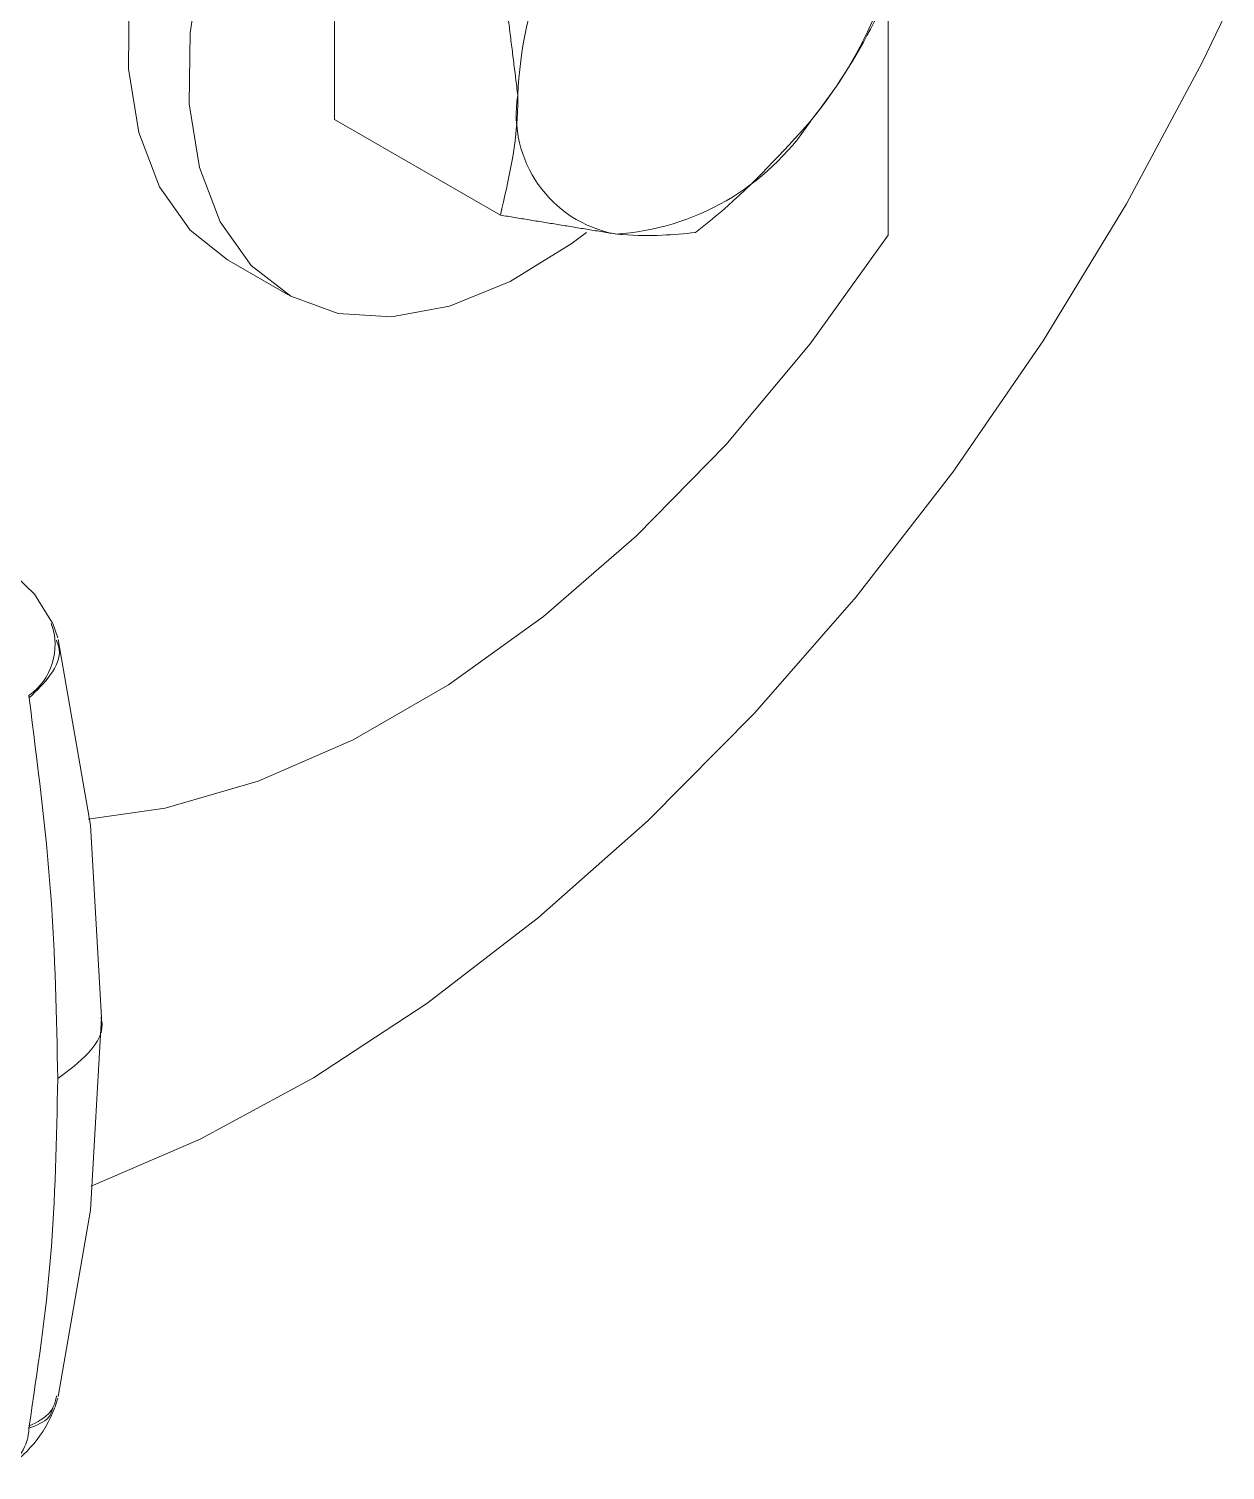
# Model space of a CAD drawing. Extents: x 8 to 113, y 2 to 87.
# Drawn here: x 82.08 to 83.164, y 65.544 to 66.851 of the extents above; entities that cross this region are included whole.
import ezdxf

# ---------------------------------------------------------------- set-up
doc = ezdxf.new("R2010")
doc.units = 0
doc.header["$MEASUREMENT"] = 0
doc.layers.add('OBJECT', color=7, linetype='CONTINUOUS')

msp = doc.modelspace()

# ---------------------------------------------------------------- linework, layer by layer
at = {"layer": 'OBJECT', "linetype": 'Continuous', "lineweight": 15}
for p, q in [((82.3569, 66.7689), (82.3569, 67.0046)), ((82.8589, 66.6641), (82.8589, 66.8829)), ((82.3569, 66.7689), (82.5072, 66.6821)), ((82.2598, 66.6417), (82.3149, 66.6099)), ((82.1059, 66.299), (82.1014, 66.3118)), ((82.1032, 65.6012), (82.1059, 65.6096))]:
    msp.add_line(p, q, dxfattribs=at)
at = {"layer": 'OBJECT', "linetype": 'Continuous', "lineweight": 15, "flags": 128}
for points in [[(82.3604, 67.2826), (82.3112, 67.2246), (82.2674, 67.16), (82.2304, 67.0909), (82.2014, 67.0196), (82.1813, 66.9483), (82.1707, 66.8793), (82.1701, 66.8149), (82.1793, 66.7571), (82.1982, 66.7077), (82.226, 66.6684), (82.2598, 66.6417)], [(82.4155, 67.2508), (82.3664, 67.1927), (82.3226, 67.1281), (82.2856, 67.0591), (82.2566, 66.9877), (82.2364, 66.9164), (82.2259, 66.8475), (82.2252, 66.783), (82.2345, 66.7252), (82.2533, 66.6759), (82.2812, 66.6366), (82.3172, 66.6086), (82.3601, 66.5929), (82.4086, 66.5899), (82.4611, 66.5997), (82.516, 66.622), (82.5714, 66.6561), (82.5852, 66.6663)], [(82.1363, 65.8017), (82.2349, 65.8443), (82.3377, 65.9001), (82.4404, 65.9673), (82.5418, 66.0453), (82.6412, 66.1333), (82.7375, 66.2306), (82.8299, 66.3361), (82.9175, 66.449), (82.9994, 66.5681), (83.0749, 66.6923), (83.1433, 66.8205), (83.1643, 66.8636)], [(82.1334, 66.1346), (82.2034, 66.1446), (82.2875, 66.1689), (82.3736, 66.2063), (82.4603, 66.2564), (82.5464, 66.3183), (82.6306, 66.3913), (82.7115, 66.474), (82.788, 66.5654), (82.8589, 66.6641)], [(82.1012, 66.3121), (82.0848, 66.3386), (82.0683, 66.3545)], [(82.1456, 65.9547), (82.1355, 66.129), (82.1064, 66.2973)], [(82.1064, 65.6112), (82.1356, 65.7802), (82.1456, 65.9547)]]:
    msp.add_lwpolyline(points, dxfattribs=at)
at = {"layer": 'OBJECT', "linetype": 'Continuous', "lineweight": 15}
for centre, radius, start, end in [((82.9063, 66.7731), 0.3837, 140.2279, 177.3607), ((82.4885, 67.0153), 0.3891, 320.3695, 355.3057), ((82.6315, 66.7731), 0.1099, 170.7481, 259.4532), ((82.5978, 66.8928), 0.2282, 273.4295, 326.5651), ((82.0476, 66.2924), 0.0559, 305.0276, 20.3243), ((81.9986, 65.6398), 0.1115, 301.1228, 339.4776), ((82.0376, 65.5829), 0.0421, 295.7759, 359.3128)]:
    msp.add_arc(centre, radius, start, end, dxfattribs=at)
for points, degree in [([(82.5072, 66.9178), (82.523, 66.7908)], 1), ([(82.5072, 66.6821), (82.6114, 66.6651)], 1), ([(82.08, 66.2444), (82.0797, 66.2465)], 1), ([(82.1059, 65.8993), (82.1048, 65.9553), (82.1026, 66.0673), (82.0875, 66.1853), (82.08, 66.2444)], 3), ([(82.1059, 65.8993), (82.1048, 65.8446), (82.1026, 65.7351), (82.0875, 65.6345), (82.08, 65.5842)], 3), ([(82.08, 65.5842), (82.0797, 65.5824)], 1)]:
    msp.add_open_spline(points, degree=degree, dxfattribs=at)
for points, knots in [([(82.7882, 66.7671), (82.795, 66.7758), (82.8241, 66.8135), (82.8449, 66.8546), (82.8608, 66.8862)], [0, 0, 0, 0, 0.231849, 1, 1, 1, 1]), ([(82.523, 66.7908), (82.523, 66.788), (82.5228, 66.7484), (82.5147, 66.714), (82.5072, 66.6821)], [0, 0, 0, 0, 0.070214, 1, 1, 1, 1]), ([(82.684, 66.6663), (82.6921, 66.6727), (82.7302, 66.7031), (82.7626, 66.7389), (82.7882, 66.7671)], [0, 0, 0, 0, 0.211001, 1, 1, 1, 1]), ([(82.6114, 66.6651), (82.6135, 66.6649), (82.6431, 66.6623), (82.6643, 66.6644), (82.684, 66.6663)], [0, 0, 0, 0, 0.070214, 1, 1, 1, 1]), ([(82.08, 66.2444), (82.087, 66.2512), (82.1015, 66.2654), (82.1095, 66.2847), (82.1058, 66.294), (82.1047, 66.2968)], [0, 0, 0, 0, 0.396562, 0.822163, 1, 1, 1, 1]), ([(82.1059, 65.8993), (82.1159, 65.9068), (82.1368, 65.9222), (82.1485, 65.9432), (82.1451, 65.9539), (82.1449, 65.9546)], [0, 0, 0, 0, 0.465357, 0.966382, 1, 1, 1, 1]), ([(82.08, 65.5842), (82.0875, 65.588), (82.1008, 65.5949), (82.1037, 65.6066), (82.105, 65.6117)], [0, 0, 0, 0, 0.562649, 1, 1, 1, 1]), ([(82.0797, 65.5824), (82.0867, 65.585), (82.0982, 65.5894), (82.1007, 65.5983), (82.1017, 65.6018)], [0, 0, 0, 0, 0.612544, 1, 1, 1, 1])]:
    msp.add_open_spline(points, degree=3, knots=knots, dxfattribs=at)

doc.saveas('drawing.dxf')
